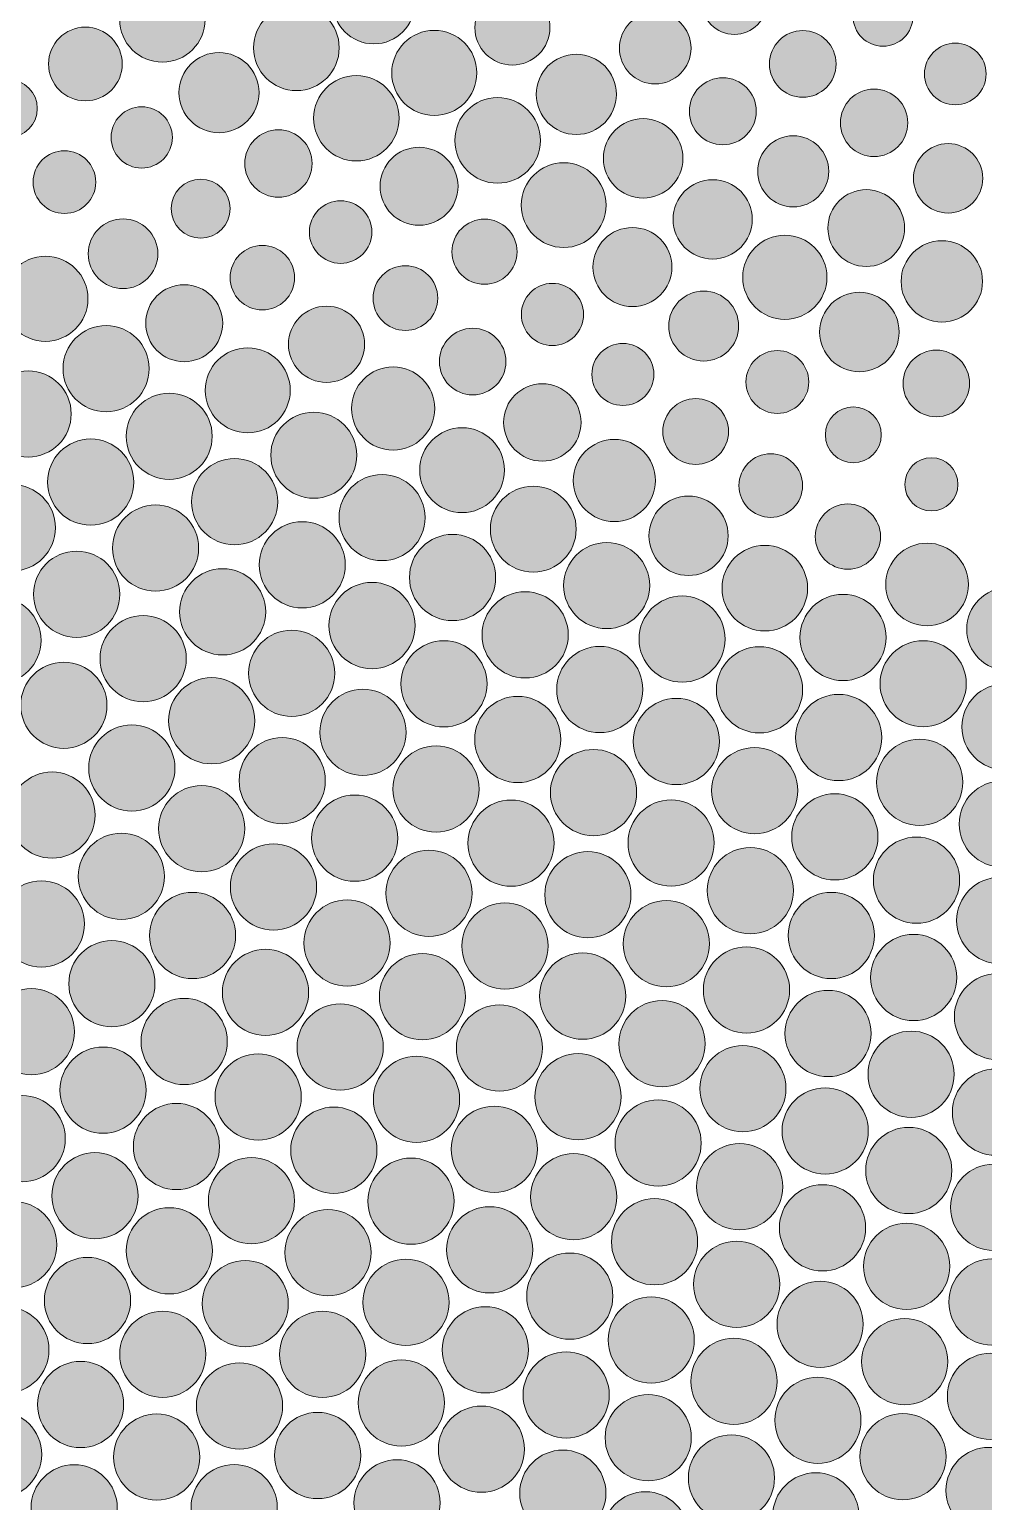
# Model space of a CAD drawing. Extents: x 3515 to 4006, y 175 to 667.
# Drawn here: x 3645.5 to 3699.1, y 257.7 to 340.4 of the extents above; entities that cross this region are included whole.
import ezdxf

# ---------------------------------------------------------------- set-up
doc = ezdxf.new("R2010")
doc.units = 0
doc.header["$MEASUREMENT"] = 0
doc.layers.add('Capa 1', color=7, linetype='Continuous', lineweight=0)

# ---------------------------------------------------------------- blocks, each defined once
blk = doc.blocks.new('Block_0')
at = {"layer": 'Capa 1', "true_color": 0x000000, "transparency": 33554687}
h = blk.add_hatch(color=18, dxfattribs=at)
h.dxf.hatch_style = 2
edge = h.paths.add_edge_path()
edge.add_arc((3664.824, 341.873), 2.3, 0, 360)
h = blk.add_hatch(color=18, dxfattribs=at)
h.dxf.hatch_style = 2
edge = h.paths.add_edge_path()
edge.add_arc((3652.941, 340.941), 2.398, 0, 360)
h = blk.add_hatch(color=18, dxfattribs=at)
h.dxf.hatch_style = 2
edge = h.paths.add_edge_path()
edge.add_arc((3685.076, 341.94), 1.834, 0, 360)
h = blk.add_hatch(color=18, dxfattribs=at)
h.dxf.hatch_style = 2
edge = h.paths.add_edge_path()
edge.add_arc((3672.606, 340.49), 2.108, 0, 360)
h = blk.add_hatch(color=18, dxfattribs=at)
h.dxf.hatch_style = 2
edge = h.paths.add_edge_path()
edge.add_arc((3693.429, 341.122), 1.684, 0, 360)
h = blk.add_hatch(color=18, dxfattribs=at)
h.dxf.hatch_style = 2
edge = h.paths.add_edge_path()
edge.add_arc((3660.472, 339.352), 2.405, 0, 360)
h = blk.add_hatch(color=18, dxfattribs=at)
h.dxf.hatch_style = 2
edge = h.paths.add_edge_path()
edge.add_arc((3680.632, 339.332), 2.012, 0, 360)
h = blk.add_hatch(color=18, dxfattribs=at)
h.dxf.hatch_style = 2
edge = h.paths.add_edge_path()
edge.add_arc((3648.617, 338.442), 2.07, 0, 360)
h = blk.add_hatch(color=18, dxfattribs=at)
h.dxf.hatch_style = 2
edge = h.paths.add_edge_path()
edge.add_arc((3668.219, 337.939), 2.39, 0, 360)
h = blk.add_hatch(color=18, dxfattribs=at)
h.dxf.hatch_style = 2
edge = h.paths.add_edge_path()
edge.add_arc((3688.921, 338.444), 1.872, 0, 360)
h = blk.add_hatch(color=18, dxfattribs=at)
h.dxf.hatch_style = 2
edge = h.paths.add_edge_path()
edge.add_arc((3656.124, 336.834), 2.252, 0, 360)
h = blk.add_hatch(color=18, dxfattribs=at)
h.dxf.hatch_style = 2
edge = h.paths.add_edge_path()
edge.add_arc((3676.199, 336.737), 2.254, 0, 360)
h = blk.add_hatch(color=18, dxfattribs=at)
h.dxf.hatch_style = 2
edge = h.paths.add_edge_path()
edge.add_arc((3697.491, 337.882), 1.731, 0, 360)
h = blk.add_hatch(color=18, dxfattribs=at)
h.dxf.hatch_style = 2
edge = h.paths.add_edge_path()
edge.add_arc((3644.294, 335.944), 1.619, 0, 360)
h = blk.add_hatch(color=18, dxfattribs=at)
h.dxf.hatch_style = 2
edge = h.paths.add_edge_path()
edge.add_arc((3663.839, 335.394), 2.398, 0, 360)
h = blk.add_hatch(color=18, dxfattribs=at)
h.dxf.hatch_style = 2
edge = h.paths.add_edge_path()
edge.add_arc((3684.429, 335.786), 1.881, 0, 360)
h = blk.add_hatch(color=18, dxfattribs=at)
h.dxf.hatch_style = 2
edge = h.paths.add_edge_path()
edge.add_arc((3671.776, 334.151), 2.404, 0, 360)
h = blk.add_hatch(color=18, dxfattribs=at)
h.dxf.hatch_style = 2
edge = h.paths.add_edge_path()
edge.add_arc((3692.928, 335.136), 1.895, 0, 360)
h = blk.add_hatch(color=18, dxfattribs=at)
h.dxf.hatch_style = 2
edge = h.paths.add_edge_path()
edge.add_arc((3651.78, 334.319), 1.721, 0, 360)
h = blk.add_hatch(color=18, dxfattribs=at)
h.dxf.hatch_style = 2
edge = h.paths.add_edge_path()
edge.add_arc((3679.952, 333.143), 2.233, 0, 360)
h = blk.add_hatch(color=18, dxfattribs=at)
h.dxf.hatch_style = 2
edge = h.paths.add_edge_path()
edge.add_arc((3659.464, 332.854), 1.892, 0, 360)
h = blk.add_hatch(color=18, dxfattribs=at)
h.dxf.hatch_style = 2
edge = h.paths.add_edge_path()
edge.add_arc((3688.384, 332.415), 1.997, 0, 360)
h = blk.add_hatch(color=18, dxfattribs=at)
h.dxf.hatch_style = 2
edge = h.paths.add_edge_path()
edge.add_arc((3697.088, 332.022), 1.949, 0, 360)
h = blk.add_hatch(color=18, dxfattribs=at)
h.dxf.hatch_style = 2
edge = h.paths.add_edge_path()
edge.add_arc((3647.439, 331.807), 1.759, 0, 360)
h = blk.add_hatch(color=18, dxfattribs=at)
h.dxf.hatch_style = 2
edge = h.paths.add_edge_path()
edge.add_arc((3667.362, 331.574), 2.192, 0, 360)
h = blk.add_hatch(color=18, dxfattribs=at)
h.dxf.hatch_style = 2
edge = h.paths.add_edge_path()
edge.add_arc((3675.489, 330.516), 2.381, 0, 360)
h = blk.add_hatch(color=18, dxfattribs=at)
h.dxf.hatch_style = 2
edge = h.paths.add_edge_path()
edge.add_arc((3655.095, 330.318), 1.652, 0, 360)
h = blk.add_hatch(color=18, dxfattribs=at)
h.dxf.hatch_style = 2
edge = h.paths.add_edge_path()
edge.add_arc((3683.859, 329.717), 2.227, 0, 360)
h = blk.add_hatch(color=18, dxfattribs=at)
h.dxf.hatch_style = 2
edge = h.paths.add_edge_path()
edge.add_arc((3662.956, 329.005), 1.757, 0, 360)
h = blk.add_hatch(color=18, dxfattribs=at)
h.dxf.hatch_style = 2
edge = h.paths.add_edge_path()
edge.add_arc((3692.489, 329.229), 2.156, 0, 360)
h = blk.add_hatch(color=18, dxfattribs=at)
h.dxf.hatch_style = 2
edge = h.paths.add_edge_path()
edge.add_arc((3650.731, 327.786), 1.957, 0, 360)
h = blk.add_hatch(color=18, dxfattribs=at)
h.dxf.hatch_style = 2
edge = h.paths.add_edge_path()
edge.add_arc((3671.037, 327.9), 1.83, 0, 360)
h = blk.add_hatch(color=18, dxfattribs=at)
h.dxf.hatch_style = 2
edge = h.paths.add_edge_path()
edge.add_arc((3679.35, 327.039), 2.219, 0, 360)
h = blk.add_hatch(color=18, dxfattribs=at)
h.dxf.hatch_style = 2
edge = h.paths.add_edge_path()
edge.add_arc((3658.558, 326.443), 1.809, 0, 360)
h = blk.add_hatch(color=18, dxfattribs=at)
h.dxf.hatch_style = 2
edge = h.paths.add_edge_path()
edge.add_arc((3687.912, 326.465), 2.364, 0, 360)
h = blk.add_hatch(color=18, dxfattribs=at)
h.dxf.hatch_style = 2
edge = h.paths.add_edge_path()
edge.add_arc((3696.734, 326.232), 2.285, 0, 360)
h = blk.add_hatch(color=18, dxfattribs=at)
h.dxf.hatch_style = 2
edge = h.paths.add_edge_path()
edge.add_arc((3646.371, 325.258), 2.39, 0, 360)
h = blk.add_hatch(color=18, dxfattribs=at)
h.dxf.hatch_style = 2
edge = h.paths.add_edge_path()
edge.add_arc((3666.595, 325.296), 1.818, 0, 360)
h = blk.add_hatch(color=18, dxfattribs=at)
h.dxf.hatch_style = 2
edge = h.paths.add_edge_path()
edge.add_arc((3654.166, 323.887), 2.163, 0, 360)
h = blk.add_hatch(color=18, dxfattribs=at)
h.dxf.hatch_style = 2
edge = h.paths.add_edge_path()
edge.add_arc((3674.856, 324.377), 1.747, 0, 360)
h = blk.add_hatch(color=18, dxfattribs=at)
h.dxf.hatch_style = 2
edge = h.paths.add_edge_path()
edge.add_arc((3683.354, 323.726), 1.964, 0, 360)
h = blk.add_hatch(color=18, dxfattribs=at)
h.dxf.hatch_style = 2
edge = h.paths.add_edge_path()
edge.add_arc((3692.102, 323.392), 2.233, 0, 360)
h = blk.add_hatch(color=18, dxfattribs=at)
h.dxf.hatch_style = 2
edge = h.paths.add_edge_path()
edge.add_arc((3662.163, 322.701), 2.14, 0, 360)
h = blk.add_hatch(color=18, dxfattribs=at)
h.dxf.hatch_style = 2
edge = h.paths.add_edge_path()
edge.add_arc((3649.78, 321.336), 2.421, 0, 360)
h = blk.add_hatch(color=18, dxfattribs=at)
h.dxf.hatch_style = 2
edge = h.paths.add_edge_path()
edge.add_arc((3670.375, 321.73), 1.871, 0, 360)
h = blk.add_hatch(color=18, dxfattribs=at)
h.dxf.hatch_style = 2
edge = h.paths.add_edge_path()
edge.add_arc((3657.739, 320.115), 2.386, 0, 360)
h = blk.add_hatch(color=18, dxfattribs=at)
h.dxf.hatch_style = 2
edge = h.paths.add_edge_path()
edge.add_arc((3678.814, 321.01), 1.742, 0, 360)
h = blk.add_hatch(color=18, dxfattribs=at)
h.dxf.hatch_style = 2
edge = h.paths.add_edge_path()
edge.add_arc((3687.493, 320.585), 1.765, 0, 360)
h = blk.add_hatch(color=18, dxfattribs=at)
h.dxf.hatch_style = 2
edge = h.paths.add_edge_path()
edge.add_arc((3696.423, 320.505), 1.871, 0, 360)
h = blk.add_hatch(color=18, dxfattribs=at)
h.dxf.hatch_style = 2
edge = h.paths.add_edge_path()
edge.add_arc((3645.399, 318.791), 2.421, 0, 360)
h = blk.add_hatch(color=18, dxfattribs=at)
h.dxf.hatch_style = 2
edge = h.paths.add_edge_path()
edge.add_arc((3665.905, 319.096), 2.336, 0, 360)
h = blk.add_hatch(color=18, dxfattribs=at)
h.dxf.hatch_style = 2
edge = h.paths.add_edge_path()
edge.add_arc((3653.324, 317.536), 2.418, 0, 360)
h = blk.add_hatch(color=18, dxfattribs=at)
h.dxf.hatch_style = 2
edge = h.paths.add_edge_path()
edge.add_arc((3674.29, 318.313), 2.174, 0, 360)
h = blk.add_hatch(color=18, dxfattribs=at)
h.dxf.hatch_style = 2
edge = h.paths.add_edge_path()
edge.add_arc((3682.905, 317.805), 1.847, 0, 360)
h = blk.add_hatch(color=18, dxfattribs=at)
h.dxf.hatch_style = 2
edge = h.paths.add_edge_path()
edge.add_arc((3691.76, 317.619), 1.571, 0, 360)
h = blk.add_hatch(color=18, dxfattribs=at)
h.dxf.hatch_style = 2
edge = h.paths.add_edge_path()
edge.add_arc((3661.447, 316.473), 2.415, 0, 360)
h = blk.add_hatch(color=18, dxfattribs=at)
h.dxf.hatch_style = 2
edge = h.paths.add_edge_path()
edge.add_arc((3669.78, 315.633), 2.382, 0, 360)
h = blk.add_hatch(color=18, dxfattribs=at)
h.dxf.hatch_style = 2
edge = h.paths.add_edge_path()
edge.add_arc((3648.915, 314.964), 2.421, 0, 360)
h = blk.add_hatch(color=18, dxfattribs=at)
h.dxf.hatch_style = 2
edge = h.paths.add_edge_path()
edge.add_arc((3678.334, 315.051), 2.309, 0, 360)
h = blk.add_hatch(color=18, dxfattribs=at)
h.dxf.hatch_style = 2
edge = h.paths.add_edge_path()
edge.add_arc((3656.998, 313.862), 2.421, 0, 360)
h = blk.add_hatch(color=18, dxfattribs=at)
h.dxf.hatch_style = 2
edge = h.paths.add_edge_path()
edge.add_arc((3687.121, 314.768), 1.785, 0, 360)
h = blk.add_hatch(color=18, dxfattribs=at)
h.dxf.hatch_style = 2
edge = h.paths.add_edge_path()
edge.add_arc((3696.147, 314.835), 1.494, 0, 360)
h = blk.add_hatch(color=18, dxfattribs=at)
h.dxf.hatch_style = 2
edge = h.paths.add_edge_path()
edge.add_arc((3665.283, 312.969), 2.416, 0, 360)
h = blk.add_hatch(color=18, dxfattribs=at)
h.dxf.hatch_style = 2
edge = h.paths.add_edge_path()
edge.add_arc((3644.513, 312.399), 2.421, 0, 360)
h = blk.add_hatch(color=18, dxfattribs=at)
h.dxf.hatch_style = 2
edge = h.paths.add_edge_path()
edge.add_arc((3673.781, 312.318), 2.411, 0, 360)
h = blk.add_hatch(color=18, dxfattribs=at)
h.dxf.hatch_style = 2
edge = h.paths.add_edge_path()
edge.add_arc((3682.503, 311.948), 2.228, 0, 360)
h = blk.add_hatch(color=18, dxfattribs=at)
h.dxf.hatch_style = 2
edge = h.paths.add_edge_path()
edge.add_arc((3652.558, 311.259), 2.421, 0, 360)
h = blk.add_hatch(color=18, dxfattribs=at)
h.dxf.hatch_style = 2
edge = h.paths.add_edge_path()
edge.add_arc((3691.456, 311.903), 1.834, 0, 360)
h = blk.add_hatch(color=18, dxfattribs=at)
h.dxf.hatch_style = 2
edge = h.paths.add_edge_path()
edge.add_arc((3660.799, 310.318), 2.421, 0, 360)
h = blk.add_hatch(color=18, dxfattribs=at)
h.dxf.hatch_style = 2
edge = h.paths.add_edge_path()
edge.add_arc((3669.244, 309.604), 2.421, 0, 360)
h = blk.add_hatch(color=18, dxfattribs=at)
h.dxf.hatch_style = 2
edge = h.paths.add_edge_path()
edge.add_arc((3648.127, 308.665), 2.421, 0, 360)
h = blk.add_hatch(color=18, dxfattribs=at)
h.dxf.hatch_style = 2
edge = h.paths.add_edge_path()
edge.add_arc((3677.904, 309.154), 2.417, 0, 360)
h = blk.add_hatch(color=18, dxfattribs=at)
h.dxf.hatch_style = 2
edge = h.paths.add_edge_path()
edge.add_arc((3686.788, 309.008), 2.403, 0, 360)
h = blk.add_hatch(color=18, dxfattribs=at)
h.dxf.hatch_style = 2
edge = h.paths.add_edge_path()
edge.add_arc((3695.903, 309.214), 2.321, 0, 360)
h = blk.add_hatch(color=18, dxfattribs=at)
h.dxf.hatch_style = 2
edge = h.paths.add_edge_path()
edge.add_arc((3656.325, 307.679), 2.421, 0, 360)
h = blk.add_hatch(color=18, dxfattribs=at)
h.dxf.hatch_style = 2
edge = h.paths.add_edge_path()
edge.add_arc((3664.72, 306.908), 2.421, 0, 360)
h = blk.add_hatch(color=18, dxfattribs=at)
h.dxf.hatch_style = 2
edge = h.paths.add_edge_path()
edge.add_arc((3643.703, 306.078), 2.421, 0, 360)
h = blk.add_hatch(color=18, dxfattribs=at)
h.dxf.hatch_style = 2
edge = h.paths.add_edge_path()
edge.add_arc((3673.323, 306.386), 2.421, 0, 360)
h = blk.add_hatch(color=18, dxfattribs=at)
h.dxf.hatch_style = 2
edge = h.paths.add_edge_path()
edge.add_arc((3682.142, 306.147), 2.421, 0, 360)
h = blk.add_hatch(color=18, dxfattribs=at)
h.dxf.hatch_style = 2
edge = h.paths.add_edge_path()
edge.add_arc((3691.184, 306.238), 2.421, 0, 360)
h = blk.add_hatch(color=18, dxfattribs=at)
h.dxf.hatch_style = 2
edge = h.paths.add_edge_path()
edge.add_arc((3700.454, 306.707), 2.325, 0, 360)
h = blk.add_hatch(color=18, dxfattribs=at)
h.dxf.hatch_style = 2
edge = h.paths.add_edge_path()
edge.add_arc((3651.861, 305.051), 2.421, 0, 360)
h = blk.add_hatch(color=18, dxfattribs=at)
h.dxf.hatch_style = 2
edge = h.paths.add_edge_path()
edge.add_arc((3660.21, 304.228), 2.421, 0, 360)
h = blk.add_hatch(color=18, dxfattribs=at)
h.dxf.hatch_style = 2
edge = h.paths.add_edge_path()
edge.add_arc((3668.759, 303.638), 2.421, 0, 360)
h = blk.add_hatch(color=18, dxfattribs=at)
h.dxf.hatch_style = 2
edge = h.paths.add_edge_path()
edge.add_arc((3695.684, 303.639), 2.42, 0, 360)
h = blk.add_hatch(color=18, dxfattribs=at)
h.dxf.hatch_style = 2
edge = h.paths.add_edge_path()
edge.add_arc((3677.516, 303.316), 2.421, 0, 360)
h = blk.add_hatch(color=18, dxfattribs=at)
h.dxf.hatch_style = 2
edge = h.paths.add_edge_path()
edge.add_arc((3686.489, 303.301), 2.421, 0, 360)
h = blk.add_hatch(color=18, dxfattribs=at)
h.dxf.hatch_style = 2
edge = h.paths.add_edge_path()
edge.add_arc((3647.406, 302.433), 2.421, 0, 360)
h = blk.add_hatch(color=18, dxfattribs=at)
h.dxf.hatch_style = 2
edge = h.paths.add_edge_path()
edge.add_arc((3655.711, 301.561), 2.421, 0, 360)
h = blk.add_hatch(color=18, dxfattribs=at)
h.dxf.hatch_style = 2
edge = h.paths.add_edge_path()
edge.add_arc((3700.282, 301.218), 2.418, 0, 360)
h = blk.add_hatch(color=18, dxfattribs=at)
h.dxf.hatch_style = 2
edge = h.paths.add_edge_path()
edge.add_arc((3664.209, 300.91), 2.421, 0, 360)
h = blk.add_hatch(color=18, dxfattribs=at)
h.dxf.hatch_style = 2
edge = h.paths.add_edge_path()
edge.add_arc((3672.909, 300.511), 2.421, 0, 360)
h = blk.add_hatch(color=18, dxfattribs=at)
h.dxf.hatch_style = 2
edge = h.paths.add_edge_path()
edge.add_arc((3681.817, 300.4), 2.421, 0, 360)
h = blk.add_hatch(color=18, dxfattribs=at)
h.dxf.hatch_style = 2
edge = h.paths.add_edge_path()
edge.add_arc((3690.94, 300.619), 2.421, 0, 360)
h = blk.add_hatch(color=18, dxfattribs=at)
h.dxf.hatch_style = 2
edge = h.paths.add_edge_path()
edge.add_arc((3651.224, 298.907), 2.421, 0, 360)
h = blk.add_hatch(color=18, dxfattribs=at)
h.dxf.hatch_style = 2
edge = h.paths.add_edge_path()
edge.add_arc((3659.674, 298.199), 2.421, 0, 360)
h = blk.add_hatch(color=18, dxfattribs=at)
h.dxf.hatch_style = 2
edge = h.paths.add_edge_path()
edge.add_arc((3668.318, 297.729), 2.421, 0, 360)
h = blk.add_hatch(color=18, dxfattribs=at)
h.dxf.hatch_style = 2
edge = h.paths.add_edge_path()
edge.add_arc((3695.488, 298.106), 2.421, 0, 360)
h = blk.add_hatch(color=18, dxfattribs=at)
h.dxf.hatch_style = 2
edge = h.paths.add_edge_path()
edge.add_arc((3677.165, 297.53), 2.421, 0, 360)
h = blk.add_hatch(color=18, dxfattribs=at)
h.dxf.hatch_style = 2
edge = h.paths.add_edge_path()
edge.add_arc((3686.221, 297.641), 2.421, 0, 360)
h = blk.add_hatch(color=18, dxfattribs=at)
h.dxf.hatch_style = 2
edge = h.paths.add_edge_path()
edge.add_arc((3646.746, 296.264), 2.421, 0, 360)
h = blk.add_hatch(color=18, dxfattribs=at)
h.dxf.hatch_style = 2
edge = h.paths.add_edge_path()
edge.add_arc((3655.151, 295.504), 2.421, 0, 360)
h = blk.add_hatch(color=18, dxfattribs=at)
h.dxf.hatch_style = 2
edge = h.paths.add_edge_path()
edge.add_arc((3700.127, 295.764), 2.421, 0, 360)
h = blk.add_hatch(color=18, dxfattribs=at)
h.dxf.hatch_style = 2
edge = h.paths.add_edge_path()
edge.add_arc((3663.744, 294.969), 2.421, 0, 360)
h = blk.add_hatch(color=18, dxfattribs=at)
h.dxf.hatch_style = 2
edge = h.paths.add_edge_path()
edge.add_arc((3672.533, 294.689), 2.421, 0, 360)
h = blk.add_hatch(color=18, dxfattribs=at)
h.dxf.hatch_style = 2
edge = h.paths.add_edge_path()
edge.add_arc((3681.523, 294.7), 2.421, 0, 360)
h = blk.add_hatch(color=18, dxfattribs=at)
h.dxf.hatch_style = 2
edge = h.paths.add_edge_path()
edge.add_arc((3690.721, 295.043), 2.421, 0, 360)
h = blk.add_hatch(color=18, dxfattribs=at)
h.dxf.hatch_style = 2
edge = h.paths.add_edge_path()
edge.add_arc((3650.64, 292.823), 2.421, 0, 360)
h = blk.add_hatch(color=18, dxfattribs=at)
h.dxf.hatch_style = 2
edge = h.paths.add_edge_path()
edge.add_arc((3659.184, 292.227), 2.421, 0, 360)
h = blk.add_hatch(color=18, dxfattribs=at)
h.dxf.hatch_style = 2
edge = h.paths.add_edge_path()
edge.add_arc((3667.918, 291.873), 2.421, 0, 360)
h = blk.add_hatch(color=18, dxfattribs=at)
h.dxf.hatch_style = 2
edge = h.paths.add_edge_path()
edge.add_arc((3685.978, 292.024), 2.421, 0, 360)
h = blk.add_hatch(color=18, dxfattribs=at)
h.dxf.hatch_style = 2
edge = h.paths.add_edge_path()
edge.add_arc((3695.312, 292.609), 2.421, 0, 360)
h = blk.add_hatch(color=18, dxfattribs=at)
h.dxf.hatch_style = 2
edge = h.paths.add_edge_path()
edge.add_arc((3676.847, 291.793), 2.421, 0, 360)
h = blk.add_hatch(color=18, dxfattribs=at)
h.dxf.hatch_style = 2
edge = h.paths.add_edge_path()
edge.add_arc((3699.988, 290.342), 2.421, 0, 360)
h = blk.add_hatch(color=18, dxfattribs=at)
h.dxf.hatch_style = 2
edge = h.paths.add_edge_path()
edge.add_arc((3646.14, 290.154), 2.421, 0, 360)
h = blk.add_hatch(color=18, dxfattribs=at)
h.dxf.hatch_style = 2
edge = h.paths.add_edge_path()
edge.add_arc((3654.638, 289.503), 2.421, 0, 360)
h = blk.add_hatch(color=18, dxfattribs=at)
h.dxf.hatch_style = 2
edge = h.paths.add_edge_path()
edge.add_arc((3690.523, 289.505), 2.421, 0, 360)
h = blk.add_hatch(color=18, dxfattribs=at)
h.dxf.hatch_style = 2
edge = h.paths.add_edge_path()
edge.add_arc((3663.319, 289.08), 2.421, 0, 360)
h = blk.add_hatch(color=18, dxfattribs=at)
h.dxf.hatch_style = 2
edge = h.paths.add_edge_path()
edge.add_arc((3672.191, 288.916), 2.421, 0, 360)
h = blk.add_hatch(color=18, dxfattribs=at)
h.dxf.hatch_style = 2
edge = h.paths.add_edge_path()
edge.add_arc((3681.257, 289.044), 2.421, 0, 360)
h = blk.add_hatch(color=18, dxfattribs=at)
h.dxf.hatch_style = 2
edge = h.paths.add_edge_path()
edge.add_arc((3695.153, 287.145), 2.421, 0, 360)
h = blk.add_hatch(color=18, dxfattribs=at)
h.dxf.hatch_style = 2
edge = h.paths.add_edge_path()
edge.add_arc((3650.104, 286.794), 2.421, 0, 360)
h = blk.add_hatch(color=18, dxfattribs=at)
h.dxf.hatch_style = 2
edge = h.paths.add_edge_path()
edge.add_arc((3658.736, 286.308), 2.421, 0, 360)
h = blk.add_hatch(color=18, dxfattribs=at)
h.dxf.hatch_style = 2
edge = h.paths.add_edge_path()
edge.add_arc((3676.558, 286.1), 2.421, 0, 360)
h = blk.add_hatch(color=18, dxfattribs=at)
h.dxf.hatch_style = 2
edge = h.paths.add_edge_path()
edge.add_arc((3685.758, 286.446), 2.421, 0, 360)
h = blk.add_hatch(color=18, dxfattribs=at)
h.dxf.hatch_style = 2
edge = h.paths.add_edge_path()
edge.add_arc((3667.552, 286.066), 2.421, 0, 360)
h = blk.add_hatch(color=18, dxfattribs=at)
h.dxf.hatch_style = 2
edge = h.paths.add_edge_path()
edge.add_arc((3699.862, 284.949), 2.421, 0, 360)
h = blk.add_hatch(color=18, dxfattribs=at)
h.dxf.hatch_style = 2
edge = h.paths.add_edge_path()
edge.add_arc((3645.581, 284.1), 2.421, 0, 360)
h = blk.add_hatch(color=18, dxfattribs=at)
h.dxf.hatch_style = 2
edge = h.paths.add_edge_path()
edge.add_arc((3690.343, 284.001), 2.421, 0, 360)
h = blk.add_hatch(color=18, dxfattribs=at)
h.dxf.hatch_style = 2
edge = h.paths.add_edge_path()
edge.add_arc((3654.167, 283.554), 2.421, 0, 360)
h = blk.add_hatch(color=18, dxfattribs=at)
h.dxf.hatch_style = 2
edge = h.paths.add_edge_path()
edge.add_arc((3662.93, 283.241), 2.421, 0, 360)
h = blk.add_hatch(color=18, dxfattribs=at)
h.dxf.hatch_style = 2
edge = h.paths.add_edge_path()
edge.add_arc((3671.879, 283.188), 2.421, 0, 360)
h = blk.add_hatch(color=18, dxfattribs=at)
h.dxf.hatch_style = 2
edge = h.paths.add_edge_path()
edge.add_arc((3681.015, 283.429), 2.421, 0, 360)
h = blk.add_hatch(color=18, dxfattribs=at)
h.dxf.hatch_style = 2
edge = h.paths.add_edge_path()
edge.add_arc((3695.008, 281.713), 2.421, 0, 360)
h = blk.add_hatch(color=18, dxfattribs=at)
h.dxf.hatch_style = 2
edge = h.paths.add_edge_path()
edge.add_arc((3649.61, 280.818), 2.421, 0, 360)
h = blk.add_hatch(color=18, dxfattribs=at)
h.dxf.hatch_style = 2
edge = h.paths.add_edge_path()
edge.add_arc((3658.324, 280.437), 2.421, 0, 360)
h = blk.add_hatch(color=18, dxfattribs=at)
h.dxf.hatch_style = 2
edge = h.paths.add_edge_path()
edge.add_arc((3667.218, 280.304), 2.421, 0, 360)
h = blk.add_hatch(color=18, dxfattribs=at)
h.dxf.hatch_style = 2
edge = h.paths.add_edge_path()
edge.add_arc((3676.294, 280.448), 2.421, 0, 360)
h = blk.add_hatch(color=18, dxfattribs=at)
h.dxf.hatch_style = 2
edge = h.paths.add_edge_path()
edge.add_arc((3685.557, 280.904), 2.421, 0, 360)
h = blk.add_hatch(color=18, dxfattribs=at)
h.dxf.hatch_style = 2
edge = h.paths.add_edge_path()
edge.add_arc((3699.748, 279.583), 2.421, 0, 360)
h = blk.add_hatch(color=18, dxfattribs=at)
h.dxf.hatch_style = 2
edge = h.paths.add_edge_path()
edge.add_arc((3645.066, 278.096), 2.421, 0, 360)
h = blk.add_hatch(color=18, dxfattribs=at)
h.dxf.hatch_style = 2
edge = h.paths.add_edge_path()
edge.add_arc((3680.794, 277.85), 2.421, 0, 360)
h = blk.add_hatch(color=18, dxfattribs=at)
h.dxf.hatch_style = 2
edge = h.paths.add_edge_path()
edge.add_arc((3690.18, 278.53), 2.421, 0, 360)
h = blk.add_hatch(color=18, dxfattribs=at)
h.dxf.hatch_style = 2
edge = h.paths.add_edge_path()
edge.add_arc((3653.733, 277.654), 2.421, 0, 360)
h = blk.add_hatch(color=18, dxfattribs=at)
h.dxf.hatch_style = 2
edge = h.paths.add_edge_path()
edge.add_arc((3662.574, 277.446), 2.421, 0, 360)
h = blk.add_hatch(color=18, dxfattribs=at)
h.dxf.hatch_style = 2
edge = h.paths.add_edge_path()
edge.add_arc((3671.593, 277.501), 2.421, 0, 360)
h = blk.add_hatch(color=18, dxfattribs=at)
h.dxf.hatch_style = 2
edge = h.paths.add_edge_path()
edge.add_arc((3694.877, 276.308), 2.421, 0, 360)
h = blk.add_hatch(color=18, dxfattribs=at)
h.dxf.hatch_style = 2
edge = h.paths.add_edge_path()
edge.add_arc((3685.375, 275.396), 2.421, 0, 360)
h = blk.add_hatch(color=18, dxfattribs=at)
h.dxf.hatch_style = 2
edge = h.paths.add_edge_path()
edge.add_arc((3649.155, 274.889), 2.421, 0, 360)
h = blk.add_hatch(color=18, dxfattribs=at)
h.dxf.hatch_style = 2
edge = h.paths.add_edge_path()
edge.add_arc((3657.946, 274.612), 2.421, 0, 360)
h = blk.add_hatch(color=18, dxfattribs=at)
h.dxf.hatch_style = 2
edge = h.paths.add_edge_path()
edge.add_arc((3666.911, 274.583), 2.421, 0, 360)
h = blk.add_hatch(color=18, dxfattribs=at)
h.dxf.hatch_style = 2
edge = h.paths.add_edge_path()
edge.add_arc((3676.053, 274.833), 2.421, 0, 360)
h = blk.add_hatch(color=18, dxfattribs=at)
h.dxf.hatch_style = 2
edge = h.paths.add_edge_path()
edge.add_arc((3699.645, 274.241), 2.421, 0, 360)
h = blk.add_hatch(color=18, dxfattribs=at)
h.dxf.hatch_style = 2
edge = h.paths.add_edge_path()
edge.add_arc((3690.031, 273.088), 2.421, 0, 360)
h = blk.add_hatch(color=18, dxfattribs=at)
h.dxf.hatch_style = 2
edge = h.paths.add_edge_path()
edge.add_arc((3644.59, 272.141), 2.421, 0, 360)
h = blk.add_hatch(color=18, dxfattribs=at)
h.dxf.hatch_style = 2
edge = h.paths.add_edge_path()
edge.add_arc((3680.593, 272.305), 2.421, 0, 360)
h = blk.add_hatch(color=18, dxfattribs=at)
h.dxf.hatch_style = 2
edge = h.paths.add_edge_path()
edge.add_arc((3653.333, 271.799), 2.421, 0, 360)
h = blk.add_hatch(color=18, dxfattribs=at)
h.dxf.hatch_style = 2
edge = h.paths.add_edge_path()
edge.add_arc((3662.246, 271.694), 2.421, 0, 360)
h = blk.add_hatch(color=18, dxfattribs=at)
h.dxf.hatch_style = 2
edge = h.paths.add_edge_path()
edge.add_arc((3671.331, 271.852), 2.421, 0, 360)
h = blk.add_hatch(color=18, dxfattribs=at)
h.dxf.hatch_style = 2
edge = h.paths.add_edge_path()
edge.add_arc((3694.758, 270.929), 2.421, 0, 360)
h = blk.add_hatch(color=18, dxfattribs=at)
h.dxf.hatch_style = 2
edge = h.paths.add_edge_path()
edge.add_arc((3685.208, 269.917), 2.421, 0, 360)
h = blk.add_hatch(color=18, dxfattribs=at)
h.dxf.hatch_style = 2
edge = h.paths.add_edge_path()
edge.add_arc((3648.735, 269.006), 2.421, 0, 360)
h = blk.add_hatch(color=18, dxfattribs=at)
h.dxf.hatch_style = 2
edge = h.paths.add_edge_path()
edge.add_arc((3657.597, 268.829), 2.421, 0, 360)
h = blk.add_hatch(color=18, dxfattribs=at)
h.dxf.hatch_style = 2
edge = h.paths.add_edge_path()
edge.add_arc((3666.628, 268.902), 2.421, 0, 360)
h = blk.add_hatch(color=18, dxfattribs=at)
h.dxf.hatch_style = 2
edge = h.paths.add_edge_path()
edge.add_arc((3675.831, 269.253), 2.421, 0, 360)
h = blk.add_hatch(color=18, dxfattribs=at)
h.dxf.hatch_style = 2
edge = h.paths.add_edge_path()
edge.add_arc((3699.551, 268.922), 2.421, 0, 360)
h = blk.add_hatch(color=18, dxfattribs=at)
h.dxf.hatch_style = 2
edge = h.paths.add_edge_path()
edge.add_arc((3689.895, 267.673), 2.421, 0, 360)
h = blk.add_hatch(color=18, dxfattribs=at)
h.dxf.hatch_style = 2
edge = h.paths.add_edge_path()
edge.add_arc((3680.407, 266.791), 2.421, 0, 360)
h = blk.add_hatch(color=18, dxfattribs=at)
h.dxf.hatch_style = 2
edge = h.paths.add_edge_path()
edge.add_arc((3644.149, 266.231), 2.421, 0, 360)
h = blk.add_hatch(color=18, dxfattribs=at)
h.dxf.hatch_style = 2
edge = h.paths.add_edge_path()
edge.add_arc((3652.964, 265.987), 2.421, 0, 360)
h = blk.add_hatch(color=18, dxfattribs=at)
h.dxf.hatch_style = 2
edge = h.paths.add_edge_path()
edge.add_arc((3661.943, 265.98), 2.421, 0, 360)
h = blk.add_hatch(color=18, dxfattribs=at)
h.dxf.hatch_style = 2
edge = h.paths.add_edge_path()
edge.add_arc((3671.09, 266.238), 2.421, 0, 360)
h = blk.add_hatch(color=18, dxfattribs=at)
h.dxf.hatch_style = 2
edge = h.paths.add_edge_path()
edge.add_arc((3694.649, 265.574), 2.421, 0, 360)
h = blk.add_hatch(color=18, dxfattribs=at)
h.dxf.hatch_style = 2
edge = h.paths.add_edge_path()
edge.add_arc((3685.055, 264.467), 2.421, 0, 360)
h = blk.add_hatch(color=18, dxfattribs=at)
h.dxf.hatch_style = 2
edge = h.paths.add_edge_path()
edge.add_arc((3648.345, 263.166), 2.421, 0, 360)
h = blk.add_hatch(color=18, dxfattribs=at)
h.dxf.hatch_style = 2
edge = h.paths.add_edge_path()
edge.add_arc((3657.275, 263.085), 2.421, 0, 360)
h = blk.add_hatch(color=18, dxfattribs=at)
h.dxf.hatch_style = 2
edge = h.paths.add_edge_path()
edge.add_arc((3666.368, 263.255), 2.421, 0, 360)
h = blk.add_hatch(color=18, dxfattribs=at)
h.dxf.hatch_style = 2
edge = h.paths.add_edge_path()
edge.add_arc((3675.628, 263.706), 2.421, 0, 360)
h = blk.add_hatch(color=18, dxfattribs=at)
h.dxf.hatch_style = 2
edge = h.paths.add_edge_path()
edge.add_arc((3699.465, 263.622), 2.421, 0, 360)
h = blk.add_hatch(color=18, dxfattribs=at)
h.dxf.hatch_style = 2
edge = h.paths.add_edge_path()
edge.add_arc((3689.77, 262.282), 2.421, 0, 360)
h = blk.add_hatch(color=18, dxfattribs=at)
h.dxf.hatch_style = 2
edge = h.paths.add_edge_path()
edge.add_arc((3680.237, 261.306), 2.421, 0, 360)
h = blk.add_hatch(color=18, dxfattribs=at)
h.dxf.hatch_style = 2
edge = h.paths.add_edge_path()
edge.add_arc((3670.868, 260.657), 2.421, 0, 360)
h = blk.add_hatch(color=18, dxfattribs=at)
h.dxf.hatch_style = 2
edge = h.paths.add_edge_path()
edge.add_arc((3643.74, 260.364), 2.421, 0, 360)
h = blk.add_hatch(color=18, dxfattribs=at)
h.dxf.hatch_style = 2
edge = h.paths.add_edge_path()
edge.add_arc((3652.622, 260.214), 2.421, 0, 360)
h = blk.add_hatch(color=18, dxfattribs=at)
h.dxf.hatch_style = 2
edge = h.paths.add_edge_path()
edge.add_arc((3661.664, 260.303), 2.421, 0, 360)
h = blk.add_hatch(color=18, dxfattribs=at)
h.dxf.hatch_style = 2
edge = h.paths.add_edge_path()
edge.add_arc((3694.548, 260.24), 2.421, 0, 360)
h = blk.add_hatch(color=18, dxfattribs=at)
h.dxf.hatch_style = 2
edge = h.paths.add_edge_path()
edge.add_arc((3684.914, 259.042), 2.421, 0, 360)
h = blk.add_hatch(color=18, dxfattribs=at)
h.dxf.hatch_style = 2
edge = h.paths.add_edge_path()
edge.add_arc((3675.44, 258.187), 2.421, 0, 360)
h = blk.add_hatch(color=18, dxfattribs=at)
h.dxf.hatch_style = 2
edge = h.paths.add_edge_path()
edge.add_arc((3699.386, 258.341), 2.421, 0, 360)
h = blk.add_hatch(color=18, dxfattribs=at)
h.dxf.hatch_style = 2
edge = h.paths.add_edge_path()
edge.add_arc((3647.984, 257.365), 2.421, 0, 360)
h = blk.add_hatch(color=18, dxfattribs=at)
h.dxf.hatch_style = 2
edge = h.paths.add_edge_path()
edge.add_arc((3656.976, 257.378), 2.421, 0, 360)
h = blk.add_hatch(color=18, dxfattribs=at)
h.dxf.hatch_style = 2
edge = h.paths.add_edge_path()
edge.add_arc((3666.128, 257.643), 2.421, 0, 360)
h = blk.add_hatch(color=18, dxfattribs=at)
h.dxf.hatch_style = 2
edge = h.paths.add_edge_path()
edge.add_arc((3689.656, 256.914), 2.421, 0, 360)
h = blk.add_hatch(color=18, dxfattribs=at)
h.dxf.hatch_style = 2
edge = h.paths.add_edge_path()
edge.add_arc((3680.081, 255.848), 2.421, 0, 360)
at = {"layer": 'Capa 1'}
for centre, radius in [((3664.824, 341.873), 2.3), ((3652.941, 340.941), 2.398), ((3685.076, 341.94), 1.834), ((3672.606, 340.49), 2.108), ((3693.429, 341.122), 1.684), ((3660.472, 339.352), 2.405), ((3680.632, 339.332), 2.012), ((3648.617, 338.442), 2.07), ((3668.219, 337.939), 2.39), ((3688.921, 338.444), 1.872), ((3656.124, 336.834), 2.252), ((3676.199, 336.737), 2.254), ((3697.491, 337.882), 1.731), ((3644.294, 335.944), 1.619), ((3663.839, 335.394), 2.398), ((3684.429, 335.786), 1.881), ((3671.776, 334.151), 2.404), ((3692.928, 335.136), 1.895), ((3651.78, 334.319), 1.721), ((3679.952, 333.143), 2.233), ((3659.464, 332.854), 1.892), ((3688.384, 332.415), 1.997), ((3697.088, 332.022), 1.949), ((3647.439, 331.807), 1.759), ((3667.362, 331.574), 2.192), ((3675.489, 330.516), 2.381), ((3655.095, 330.318), 1.652), ((3683.859, 329.717), 2.227), ((3662.956, 329.005), 1.757), ((3692.489, 329.229), 2.156), ((3650.731, 327.786), 1.957), ((3671.037, 327.9), 1.83), ((3679.35, 327.039), 2.219), ((3658.558, 326.443), 1.809), ((3687.912, 326.465), 2.364), ((3696.734, 326.232), 2.285), ((3646.371, 325.258), 2.39), ((3666.595, 325.296), 1.818), ((3654.166, 323.887), 2.163), ((3674.856, 324.377), 1.747), ((3683.354, 323.726), 1.964), ((3692.102, 323.392), 2.233), ((3662.163, 322.701), 2.14), ((3649.78, 321.336), 2.421), ((3670.375, 321.73), 1.871), ((3657.739, 320.115), 2.386), ((3678.814, 321.01), 1.742), ((3687.493, 320.585), 1.765), ((3696.423, 320.505), 1.871), ((3645.399, 318.791), 2.421), ((3665.905, 319.096), 2.336), ((3653.324, 317.536), 2.418), ((3674.29, 318.313), 2.174), ((3682.905, 317.805), 1.847), ((3691.76, 317.619), 1.571), ((3661.447, 316.473), 2.415), ((3669.78, 315.633), 2.382), ((3648.915, 314.964), 2.421), ((3678.334, 315.051), 2.309), ((3656.998, 313.862), 2.421), ((3687.121, 314.768), 1.785), ((3696.147, 314.835), 1.494), ((3665.283, 312.969), 2.416), ((3644.513, 312.399), 2.421), ((3673.781, 312.318), 2.411), ((3682.503, 311.948), 2.228), ((3652.558, 311.259), 2.421), ((3691.456, 311.903), 1.834), ((3660.799, 310.318), 2.421), ((3669.244, 309.604), 2.421), ((3648.127, 308.665), 2.421), ((3677.904, 309.154), 2.417), ((3686.788, 309.008), 2.403), ((3695.903, 309.214), 2.321), ((3656.325, 307.679), 2.421), ((3664.72, 306.908), 2.421), ((3643.703, 306.078), 2.421), ((3673.323, 306.386), 2.421), ((3682.142, 306.147), 2.421), ((3691.184, 306.238), 2.421), ((3700.454, 306.707), 2.325), ((3651.861, 305.051), 2.421), ((3660.21, 304.228), 2.421), ((3668.759, 303.638), 2.421), ((3695.684, 303.639), 2.42), ((3677.516, 303.316), 2.421), ((3686.489, 303.301), 2.421), ((3647.406, 302.433), 2.421), ((3655.711, 301.561), 2.421), ((3700.282, 301.218), 2.418), ((3664.209, 300.91), 2.421), ((3672.909, 300.511), 2.421), ((3681.817, 300.4), 2.421), ((3690.94, 300.619), 2.421), ((3651.224, 298.907), 2.421), ((3659.674, 298.199), 2.421), ((3668.318, 297.729), 2.421), ((3695.488, 298.106), 2.421), ((3677.165, 297.53), 2.421), ((3686.221, 297.641), 2.421), ((3646.746, 296.264), 2.421), ((3655.151, 295.504), 2.421), ((3700.127, 295.764), 2.421), ((3663.744, 294.969), 2.421), ((3672.533, 294.689), 2.421), ((3681.523, 294.7), 2.421), ((3690.721, 295.043), 2.421), ((3650.64, 292.823), 2.421), ((3659.184, 292.227), 2.421), ((3667.918, 291.873), 2.421), ((3685.978, 292.024), 2.421), ((3695.312, 292.609), 2.421), ((3676.847, 291.793), 2.421), ((3699.988, 290.342), 2.421), ((3646.14, 290.154), 2.421), ((3654.638, 289.503), 2.421), ((3690.523, 289.505), 2.421), ((3663.319, 289.08), 2.421), ((3672.191, 288.916), 2.421), ((3681.257, 289.044), 2.421), ((3695.153, 287.145), 2.421), ((3650.104, 286.794), 2.421), ((3658.736, 286.308), 2.421), ((3676.558, 286.1), 2.421), ((3685.758, 286.446), 2.421), ((3667.552, 286.066), 2.421), ((3699.862, 284.949), 2.421), ((3645.581, 284.1), 2.421), ((3690.343, 284.001), 2.421), ((3654.167, 283.554), 2.421), ((3662.93, 283.241), 2.421), ((3671.879, 283.188), 2.421), ((3681.015, 283.429), 2.421), ((3695.008, 281.713), 2.421), ((3649.61, 280.818), 2.421), ((3658.324, 280.437), 2.421), ((3667.218, 280.304), 2.421), ((3676.294, 280.448), 2.421), ((3685.557, 280.904), 2.421), ((3699.748, 279.583), 2.421), ((3645.066, 278.096), 2.421), ((3680.794, 277.85), 2.421), ((3690.18, 278.53), 2.421), ((3653.733, 277.654), 2.421), ((3662.574, 277.446), 2.421), ((3671.593, 277.501), 2.421), ((3694.877, 276.308), 2.421), ((3685.375, 275.396), 2.421), ((3649.155, 274.889), 2.421), ((3657.946, 274.612), 2.421), ((3666.911, 274.583), 2.421), ((3676.053, 274.833), 2.421), ((3699.645, 274.241), 2.421), ((3690.031, 273.088), 2.421), ((3644.59, 272.141), 2.421), ((3680.593, 272.305), 2.421), ((3653.333, 271.799), 2.421), ((3662.246, 271.694), 2.421), ((3671.331, 271.852), 2.421), ((3694.758, 270.929), 2.421), ((3685.208, 269.917), 2.421), ((3648.735, 269.006), 2.421), ((3657.597, 268.829), 2.421), ((3666.628, 268.902), 2.421), ((3675.831, 269.253), 2.421), ((3699.551, 268.922), 2.421), ((3689.895, 267.673), 2.421), ((3680.407, 266.791), 2.421), ((3644.149, 266.231), 2.421), ((3652.964, 265.987), 2.421), ((3661.943, 265.98), 2.421), ((3671.09, 266.238), 2.421), ((3694.649, 265.574), 2.421), ((3685.055, 264.467), 2.421), ((3648.345, 263.166), 2.421), ((3657.275, 263.085), 2.421), ((3666.368, 263.255), 2.421), ((3675.628, 263.706), 2.421), ((3699.465, 263.622), 2.421), ((3689.77, 262.282), 2.421), ((3680.237, 261.306), 2.421), ((3670.868, 260.657), 2.421), ((3643.74, 260.364), 2.421), ((3652.622, 260.214), 2.421), ((3661.664, 260.303), 2.421), ((3694.548, 260.24), 2.421), ((3684.914, 259.042), 2.421), ((3675.44, 258.187), 2.421), ((3699.386, 258.341), 2.421), ((3647.984, 257.365), 2.421), ((3656.976, 257.378), 2.421), ((3666.128, 257.643), 2.421), ((3689.656, 256.914), 2.421), ((3680.081, 255.848), 2.421)]:
    blk.add_circle(centre, radius, dxfattribs=at)

msp = doc.modelspace()

# ---------------------------------------------------------------- block references
at = {"layer": 'Capa 1'}
msp.add_blockref('Block_0', (0, 0), dxfattribs=at)

doc.saveas('drawing.dxf')
